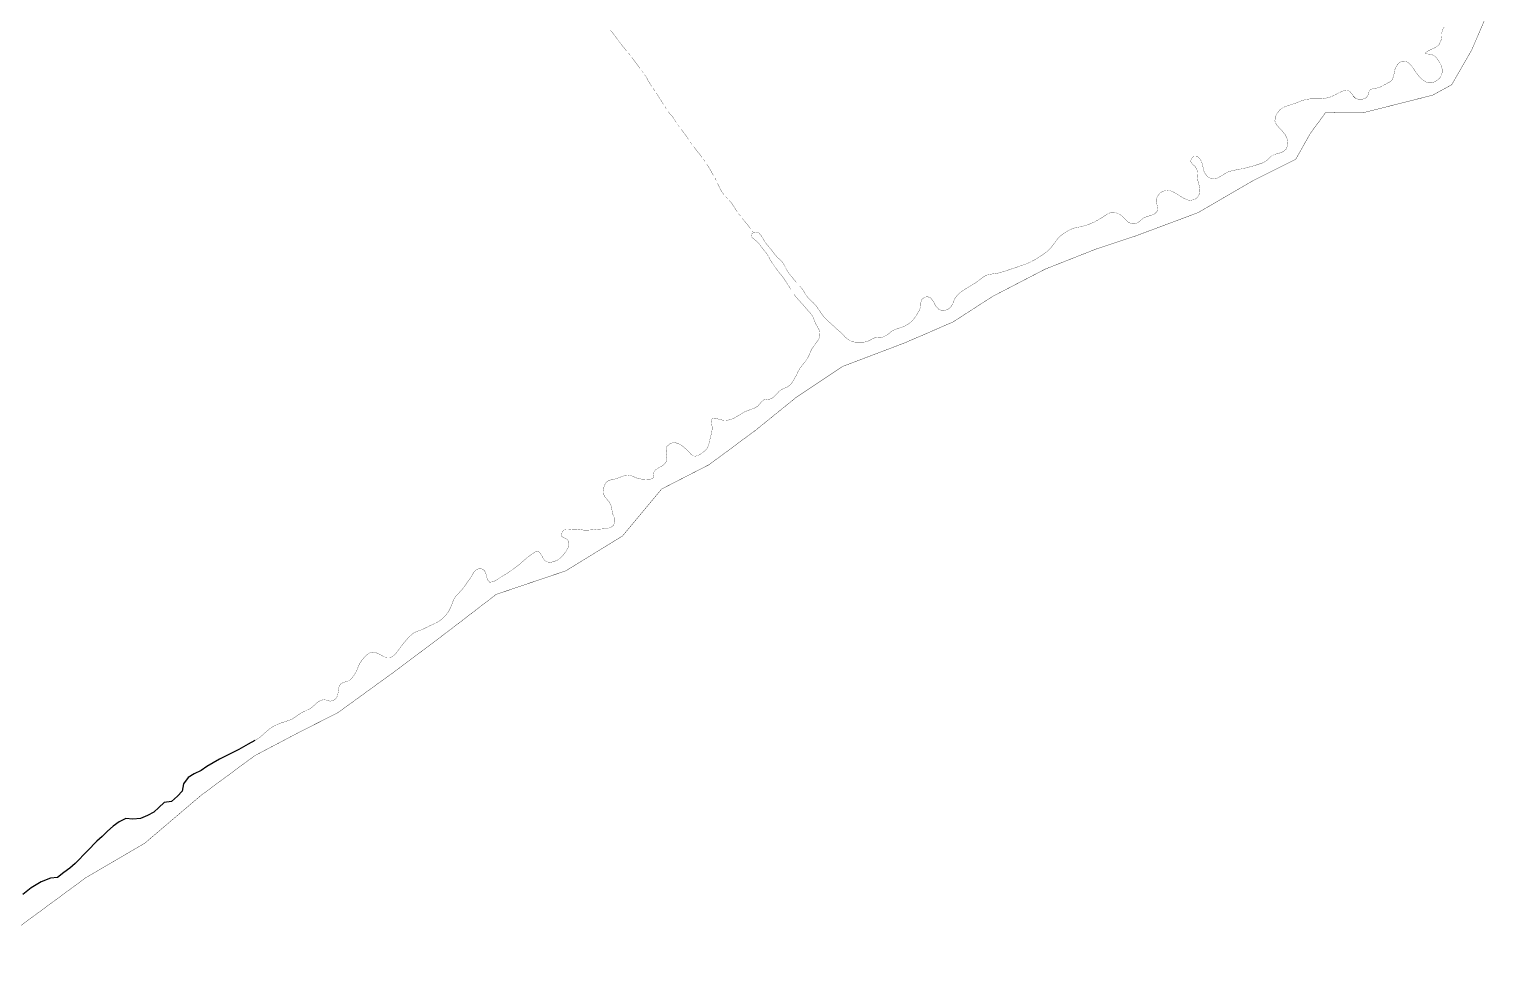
# Model space of a CAD drawing. Extents: x 204548 to 208114, y 4836513 to 4840071.
# Drawn here: x 206789 to 207862, y 4837619 to 4838306 of the extents above; entities that cross this region are included whole.
import ezdxf

# ---------------------------------------------------------------- set-up
doc = ezdxf.new("R2010")
doc.units = 0
doc.header["$LTSCALE"] = 1.5
doc.header["$MEASUREMENT"] = 0
for name, color, linetype in [('HD-CURSO-INTER', 170, 'CONTINUOUS'), ('HD-CURSO-PERENE', 170, 'CONTINUOUS'), ('LM-LIM-SETOR-FISCAL', 2, 'CONTINUOUS')]:
    doc.layers.add(name, color=color, linetype=linetype)
doc.linetypes.add('Limite', pattern='A,20,-3,[130,ltypeshp.shx,S=6.35,R=0,X=0,Y=0],-3,20', length=46)

msp = doc.modelspace()

# ---------------------------------------------------------------- linework, layer by layer
at = {"layer": 'HD-CURSO-INTER', "const_width": 0.18, "flags": 128}
for points in [[(207217.3, 4838304.9), (207217.9, 4838304.2)], [(207217.9, 4838304.2), (207218, 4838304.1)], [(207218, 4838304.1), (207219.2, 4838302.6)], [(207219.2, 4838302.6), (207219.6, 4838302.1)], [(207219.6, 4838302.1), (207221, 4838300.3)], [(207221, 4838300.3), (207221.5, 4838299.7)], [(207221.5, 4838299.7), (207222.2, 4838298.7)], [(207222.2, 4838298.7), (207222.4, 4838298.5)], [(207222.4, 4838298.5), (207222.8, 4838297.8)], [(207222.8, 4838297.8), (207223.1, 4838297.4)], [(207223.1, 4838297.4), (207223.7, 4838296.6)], [(207223.7, 4838296.6), (207224, 4838296.2)], [(207224, 4838296.2), (207224.9, 4838295)], [(207224.9, 4838295), (207226.8, 4838292.6)], [(207224.9, 4838295), (207224.9, 4838295)], [(207226.8, 4838292.6), (207228, 4838291.1)], [(207226.8, 4838292.6), (207226.8, 4838292.6)], [(207228, 4838291.1), (207228.1, 4838291)], [(207228.1, 4838291), (207228.7, 4838290.3)], [(207228.7, 4838290.3), (207229.1, 4838289.8)], [(207229.1, 4838289.8), (207229.3, 4838289.6)], [(207230.6, 4838288), (207231.9, 4838286.5)], [(207233.1, 4838284.9), (207233.7, 4838284.1)], [(207233.7, 4838284.1), (207233.7, 4838284.1)], [(207233.7, 4838284.1), (207234.3, 4838283.3)], [(207234.3, 4838283.3), (207234.6, 4838282.9)], [(207234.6, 4838282.9), (207236.1, 4838280.9)], [(207236.1, 4838280.9), (207237.9, 4838278.5)], [(207236.1, 4838280.9), (207236.1, 4838280.9)], [(207237.9, 4838278.5), (207238.5, 4838277.7)], [(207237.9, 4838278.5), (207237.9, 4838278.5)], [(207238.5, 4838277.7), (207238.8, 4838277.3)], [(207238.8, 4838277.3), (207239.1, 4838276.9)], [(207240.3, 4838275.3), (207240.8, 4838274.6)], [(207240.8, 4838274.6), (207241.5, 4838273.7)], [(207242.6, 4838272), (207243.2, 4838271.2)], [(207243.2, 4838271.2), (207243.4, 4838270.9)], [(207243.4, 4838270.9), (207244.2, 4838269.5)], [(207244.2, 4838269.5), (207244.4, 4838269.2)], [(207244.4, 4838269.2), (207244.7, 4838268.6)], [(207244.7, 4838268.6), (207245.1, 4838267.9)], [(207245.1, 4838267.9), (207245.7, 4838266.9)], [(207245.7, 4838266.9), (207245.9, 4838266.6)], [(207245.9, 4838266.6), (207246.7, 4838265.2)], [(207246.7, 4838265.2), (207247, 4838264.7)], [(207247, 4838264.7), (207247.8, 4838263.5)], [(207249, 4838261.9), (207249.5, 4838261)], [(207249.5, 4838261), (207250.1, 4838260.2)], [(207249.5, 4838261), (207249.5, 4838261)], [(207251.2, 4838258.5), (207251.6, 4838258)], [(207251.6, 4838258), (207252.3, 4838256.9)], [(207252.3, 4838256.9), (207252.4, 4838256.7)], [(207252.4, 4838256.7), (207252.8, 4838256)], [(207252.8, 4838256), (207253.2, 4838255.4)], [(207253.2, 4838255.4), (207254.4, 4838253.5)], [(207254.4, 4838253.5), (207254.8, 4838252.9)], [(207254.8, 4838252.9), (207255.5, 4838251.8)], [(207255.5, 4838251.8), (207255.6, 4838251.6)], [(207255.6, 4838251.6), (207256.5, 4838250.1)], [(207257.6, 4838248.4), (207257.8, 4838248)], [(207257.8, 4838248), (207258.1, 4838247.5)], [(207258.1, 4838247.5), (207258.6, 4838246.7)], [(207258.6, 4838246.7), (207258.6, 4838246.7)], [(207259.8, 4838245), (207261.7, 4838242.7)], [(207259.8, 4838245), (207259.8, 4838245)], [(207261.7, 4838242.7), (207262.3, 4838242)], [(207261.7, 4838242.7), (207261.7, 4838242.7)], [(207262.3, 4838242), (207262.7, 4838241.6)], [(207262.7, 4838241.6), (207263.6, 4838240.4)], [(207263.6, 4838240.4), (207264, 4838239.7)], [(207264, 4838239.7), (207264.7, 4838238.7)], [(207264.7, 4838238.7), (207264.9, 4838238.5)], [(207264.9, 4838238.5), (207265.3, 4838237.9)], [(207265.3, 4838237.9), (207265.7, 4838237.2)], [(207265.7, 4838237.2), (207265.8, 4838237.1)], [(207266.9, 4838235.4), (207267.5, 4838234.6)], [(207267.5, 4838234.6), (207267.5, 4838234.6)], [(207267.5, 4838234.6), (207268.1, 4838233.8)], [(207269.3, 4838232.2), (207269.3, 4838232.2)], [(207269.3, 4838232.2), (207269.9, 4838231.4)], [(207269.9, 4838231.4), (207270.3, 4838231)], [(207270.3, 4838231), (207271.1, 4838229.8)], [(207271.1, 4838229.8), (207271.5, 4838229.2)], [(207271.5, 4838229.2), (207272.8, 4838227.4)], [(207272.8, 4838227.4), (207273.3, 4838226.8)], [(207273.3, 4838226.8), (207274, 4838225.7)], [(207274, 4838225.7), (207274.1, 4838225.5)], [(207274.1, 4838225.5), (207275.1, 4838224.1)], [(207276.3, 4838222.4), (207276.3, 4838222.3)], [(207276.3, 4838222.3), (207276.8, 4838221.6)], [(207276.8, 4838221.6), (207277.2, 4838221.1)], [(207277.2, 4838221.1), (207277.4, 4838220.8)], [(207278.6, 4838219.2), (207279.8, 4838217.6)], [(207279.8, 4838217.6), (207280.3, 4838216.9)], [(207280.3, 4838216.9), (207281, 4838216)], [(207281, 4838216), (207281.2, 4838215.8)], [(207281.2, 4838215.8), (207281.7, 4838215.2)], [(207281.7, 4838215.2), (207282.2, 4838214.6)], [(207282.2, 4838214.6), (207282.9, 4838213.7)], [(207282.9, 4838213.7), (207283.2, 4838213.3)], [(207283.2, 4838213.3), (207283.5, 4838212.9)], [(207283.5, 4838212.9), (207284.1, 4838212.1)], [(207284.1, 4838212.1), (207284.8, 4838211.3)], [(207285.9, 4838209.7), (207286.4, 4838209)], [(207286.4, 4838209), (207287.1, 4838208.1)], [(207288.2, 4838206.4), (207288.8, 4838205.6)], [(207288.8, 4838205.6), (207288.9, 4838205.3)], [(207288.9, 4838205.3), (207289.8, 4838203.9)], [(207289.8, 4838203.9), (207290.1, 4838203.4)], [(207290.1, 4838203.4), (207291.3, 4838201.3)], [(207291.3, 4838201.3), (207291.6, 4838200.8)], [(207291.6, 4838200.8), (207292.3, 4838199.5)], [(207292.3, 4838199.5), (207292.4, 4838199.5)], [(207292.4, 4838199.5), (207292.8, 4838198.7)], [(207292.8, 4838198.7), (207293.1, 4838198.2)], [(207293.1, 4838198.2), (207293.3, 4838197.8)], [(207294.3, 4838196.1), (207294.6, 4838195.6)], [(207294.6, 4838195.6), (207295.2, 4838194.3)], [(207296.1, 4838192.5), (207296.5, 4838191.6)], [(207296.5, 4838191.6), (207296.6, 4838191.4)], [(207296.6, 4838191.4), (207296.9, 4838190.7)], [(207296.9, 4838190.7), (207297.2, 4838190.1)], [(207297.2, 4838190.1), (207298.2, 4838188)], [(207298.2, 4838188), (207298.4, 4838187.7)], [(207298.4, 4838187.7), (207298.7, 4838187.1)], [(207298.7, 4838187.1), (207299.1, 4838186.4)], [(207299.1, 4838186.4), (207299.8, 4838185.4)], [(207299.8, 4838185.4), (207300, 4838185.1)], [(207300, 4838185.1), (207300.4, 4838184.6)], [(207300.4, 4838184.6), (207300.8, 4838183.9)], [(207300.8, 4838183.9), (207301, 4838183.8)], [(207302.2, 4838182.2), (207302.9, 4838181.5)], [(207302.9, 4838181.5), (207303, 4838181.4)], [(207303, 4838181.4), (207303.6, 4838180.8)], [(207305, 4838179.3), (207305.1, 4838179.3)], [(207305.1, 4838179.3), (207306.3, 4838177.8)], [(207306.3, 4838177.8), (207306.8, 4838177.2)], [(207306.8, 4838177.2), (207308, 4838175.4)], [(207308, 4838175.4), (207308.5, 4838174.7)], [(207308.5, 4838174.7), (207309.1, 4838173.7)], [(207309.1, 4838173.7), (207309.2, 4838173.4)], [(207309.2, 4838173.4), (207310.1, 4838172)], [(207310.1, 4838172), (207310.3, 4838171.7)], [(207310.3, 4838171.7), (207310.7, 4838171.2)], [(207311.9, 4838169.5), (207312.1, 4838169.3)], [(207312.1, 4838169.3), (207313.1, 4838168)], [(207314.3, 4838166.4), (207315, 4838165.6)], [(207315, 4838165.6), (207315.5, 4838165)], [(207315.5, 4838165), (207316.2, 4838164.1)], [(207316.2, 4838164.1), (207316.8, 4838163.3)], [(207316.8, 4838163.3), (207317.5, 4838162.5)], [(207317.5, 4838162.5), (207317.8, 4838162.2)], [(207317.8, 4838162.2), (207318.8, 4838161)], [(207318.8, 4838161), (207319.3, 4838160.3)], [(207319.3, 4838160.3), (207320.6, 4838158.6)], [(207321.8, 4838157), (207322, 4838156.7)], [(207322, 4838156.7), (207322.3, 4838156.2)], [(207322.3, 4838156.2), (207322.7, 4838155.6)]]:
    msp.add_lwpolyline(points, dxfattribs=at)
at = {"layer": 'HD-CURSO-PERENE', "const_width": 0.18, "flags": 128}
for points in [[(207356.9, 4838116.4), (207358.7, 4838114.2), (207359.5, 4838112.9), (207360.3, 4838111.7), (207361.3, 4838110.1), (207362.1, 4838108.9), (207363.4, 4838107.3), (207365.5, 4838105.2), (207366.7, 4838104.2), (207368.4, 4838102.3), (207369.4, 4838101.1), (207370.2, 4838099.9), (207371.7, 4838097.8), (207372.5, 4838096.5), (207374.3, 4838094.1), (207375.3, 4838093), (207376.3, 4838091.9), (207377.4, 4838090.9), (207379, 4838089.4), (207381.2, 4838087.4), (207382.5, 4838086.2), (207384.5, 4838084.3), (207385.7, 4838083.3), (207386.8, 4838082.4), (207388.2, 4838081.1), (207389.2, 4838080), (207390.2, 4838078.9), (207391.9, 4838077.3), (207393.2, 4838076.5), (207394.6, 4838075.8), (207396, 4838075.3), (207398.2, 4838074.9), (207401.2, 4838074.9), (207403.4, 4838075), (207404.9, 4838075.1), (207407.3, 4838075.8), (207408.6, 4838076.4), (207409.9, 4838077.2), (207412, 4838078.1), (207415, 4838078.4), (207416.5, 4838078.4), (207418.5, 4838078.9), (207419.8, 4838079.5), (207421.1, 4838080.3), (207422.4, 4838081.2), (207423.6, 4838082.2), (207424.8, 4838083.1), (207426.7, 4838084.2), (207429.6, 4838085.2), (207431, 4838085.6), (207433, 4838086.3), (207434.4, 4838086.9), (207435.7, 4838087.6), (207437.8, 4838089), (207438.9, 4838090), (207440, 4838091), (207441.5, 4838092.8), (207443.1, 4838095.3), (207444.4, 4838097.3), (207445.1, 4838098.6), (207445.9, 4838101), (207446.1, 4838102.5), (207446.1, 4838104), (207446.8, 4838106.3), (207447.9, 4838107.4), (207449.3, 4838108.2), (207450.9, 4838108.5), (207453.1, 4838107.8), (207455, 4838105.4), (207455.8, 4838104), (207456.6, 4838102.5), (207457.4, 4838101.2), (207459.4, 4838099.1), (207461.3, 4838098.4), (207462.8, 4838098.3), (207464.4, 4838098.5), (207466.8, 4838099.6), (207467.9, 4838100.6), (207468.8, 4838101.9), (207469.8, 4838103.7), (207470.3, 4838105.1), (207471.2, 4838107.2), (207473, 4838109.6), (207474.1, 4838110.7), (207476.3, 4838112.5), (207477.6, 4838113.3), (207480.1, 4838114.9), (207482.3, 4838116.2), (207483.7, 4838117), (207485.5, 4838118.1), (207488, 4838119.8), (207489.2, 4838120.7), (207490.8, 4838122), (207492, 4838122.9), (207493.3, 4838123.7), (207495.6, 4838124.8), (207498.5, 4838125.2), (207500, 4838125.4), (207502.1, 4838125.7), (207503.6, 4838126), (207505.8, 4838126.6), (207508.7, 4838127.5), (207510.1, 4838128), (207512.1, 4838128.7), (207513.5, 4838129.1), (207516.4, 4838130.1), (207518.1, 4838130.7), (207520.9, 4838131.7), (207522.3, 4838132.2), (207524.1, 4838132.8), (207525.5, 4838133.4), (207527.4, 4838134.3), (207530, 4838135.7), (207531.3, 4838136.5), (207532.6, 4838137.3), (207534.8, 4838138.7), (207536, 4838139.5), (207537.2, 4838140.3), (207539.1, 4838141.8), (207541.3, 4838143.8), (207542.3, 4838145), (207543.2, 4838146.1), (207544.8, 4838148.3), (207545.7, 4838149.6), (207547.1, 4838151.4), (207549.2, 4838153.5), (207550.4, 4838154.4), (207551.6, 4838155.3), (207552.9, 4838156.1), (207555, 4838157.3), (207556.3, 4838158), (207558.8, 4838159), (207561.8, 4838159.7), (207563.2, 4838159.9), (207566, 4838160.6), (207567.5, 4838161), (207568.9, 4838161.5), (207570.3, 4838162), (207572.4, 4838162.9), (207573.8, 4838163.5), (207576, 4838164.7), (207578.6, 4838166.1), (207579.9, 4838167), (207582.3, 4838168.6), (207583.6, 4838169.4), (207585, 4838170.1), (207586.7, 4838170.6), (207589.7, 4838170.4), (207591.1, 4838169.9), (207592.9, 4838169), (207595.3, 4838167.1), (207596.4, 4838166), (207597.8, 4838164.6), (207598.9, 4838163.5), (207600.7, 4838162.5), (207602.2, 4838162.2), (207603.7, 4838162.2), (207605.2, 4838162.6), (207607.4, 4838164), (207608.4, 4838165), (207610.2, 4838166.5), (207612.8, 4838167.6), (207614.3, 4838168), (207617.2, 4838168.9), (207618.6, 4838169.7), (207620.2, 4838171.4), (207620.5, 4838174.2), (207620.2, 4838175.8), (207619.8, 4838178.8), (207619.8, 4838180.4), (207620.4, 4838182.5), (207622.3, 4838184.8), (207623.7, 4838185.7), (207625, 4838186.3), (207626.5, 4838186.6), (207628.1, 4838186.7), (207629.6, 4838186.6), (207631.6, 4838186), (207632.9, 4838185.3), (207634.2, 4838184.5), (207635.5, 4838183.7), (207636.8, 4838182.8), (207639.4, 4838181.3), (207641.7, 4838180.2), (207643.2, 4838179.7), (207644.7, 4838179.5), (207647.6, 4838180), (207648.9, 4838180.8), (207650, 4838181.9), (207651.4, 4838184.3), (207651.7, 4838185.8), (207651.7, 4838187.3), (207651.4, 4838189.7), (207651, 4838191.2), (207650.3, 4838193.9), (207650, 4838196.8), (207649.9, 4838198.3), (207649.8, 4838200.7), (207649.5, 4838202.2), (207648.4, 4838204.3), (207647.2, 4838205.3), (207646, 4838206.4), (207645, 4838208), (207645.2, 4838209.4), (207646.1, 4838210.9), (207647.3, 4838211.9), (207649.3, 4838212), (207650.6, 4838211.3), (207651.8, 4838210.1), (207653, 4838208), (207653.8, 4838205.2), (207654.3, 4838202.5), (207654.7, 4838201), (207655.3, 4838199.6), (207657, 4838197.3), (207658.3, 4838196.4), (207659.6, 4838195.7), (207662.1, 4838195.4), (207663.6, 4838195.6), (207665.1, 4838196.1), (207667.7, 4838197.6), (207669, 4838198.4), (207671.5, 4838200), (207673.8, 4838200.9), (207676.7, 4838201.6), (207678.2, 4838201.9), (207679.9, 4838202.2), (207681.3, 4838202.5), (207684.2, 4838203.1), (207686.4, 4838203.6), (207687.9, 4838204), (207689.3, 4838204.4), (207691.3, 4838204.9), (207694.1, 4838205.8), (207695.6, 4838206.3), (207697.4, 4838206.9), (207698.8, 4838207.5), (207700.7, 4838208.6), (207701.8, 4838209.6), (207702.8, 4838210.7), (207704.3, 4838212.1), (207706.9, 4838213.4), (207708.4, 4838213.8), (207709.9, 4838214.2), (207711.8, 4838214.8), (207713.2, 4838215.5), (207715.3, 4838217.3), (207716.4, 4838220.1), (207716.6, 4838221.7), (207716.3, 4838223.9), (207715.9, 4838225.3), (207715.2, 4838226.7), (207714.5, 4838228), (207713.3, 4838229.5), (207711.4, 4838231.8), (207710.3, 4838232.9), (207708.9, 4838234.4), (207708, 4838235.7), (207707, 4838237.9), (207707.3, 4838240.8), (207707.9, 4838242.2), (207708.7, 4838243.6), (207709.6, 4838244.9), (207710.5, 4838246), (207712.1, 4838247.3), (207714.8, 4838248.7), (207716.2, 4838249.2), (207717.7, 4838249.6), (207719.9, 4838250.3), (207722.7, 4838251.3), (207725.1, 4838252.3), (207726.5, 4838252.8), (207727.9, 4838253.3), (207730.1, 4838253.9), (207731.6, 4838254.1), (207733.1, 4838254.3), (207735.3, 4838254.3), (207738.3, 4838254.3), (207740.5, 4838254.3), (207742, 4838254.4), (207743.5, 4838254.6), (207746.3, 4838255.2), (207747.7, 4838255.6), (207749.1, 4838256.2), (207751.1, 4838257.1), (207753.6, 4838258.5), (207756.4, 4838259.8), (207758.6, 4838260.5), (207760.2, 4838260.6), (207762.1, 4838260), (207763.9, 4838257.7), (207764.7, 4838256.4), (207766.3, 4838254.8), (207767.7, 4838254.2), (207769.2, 4838254), (207771.8, 4838254.1), (207773.3, 4838254.6), (207774.6, 4838255.4), (207775.9, 4838257.7), (207776.3, 4838259.3), (207777.1, 4838261), (207779.6, 4838262), (207781.3, 4838262.2), (207782.9, 4838262.4), (207784.4, 4838262.9), (207787.1, 4838264.3), (207789.6, 4838265.7), (207791, 4838266.4), (207792.2, 4838267.2), (207793.4, 4838268.3), (207794.5, 4838271), (207794.8, 4838272.5), (207795.1, 4838274.1), (207795.4, 4838275.7), (207795.9, 4838277.2), (207797.4, 4838279.8), (207798.6, 4838280.9), (207800, 4838281.7), (207801.4, 4838282.1), (207803.8, 4838281.9), (207805.1, 4838281.1), (207806.3, 4838280.1), (207807.4, 4838278.9), (207808.7, 4838277.3), (207810.3, 4838274.8), (207811.8, 4838272.7), (207813.7, 4838270.4), (207815.5, 4838268.6), (207816.7, 4838267.7), (207818, 4838266.9), (207819.5, 4838266.4), (207822.5, 4838266.3), (207824, 4838266.6), (207825.4, 4838267.2), (207827, 4838268.2), (207828.1, 4838269.2), (207829, 4838270.4), (207829.7, 4838271.8), (207830.2, 4838273.4), (207830.3, 4838274.9), (207830.2, 4838276.5), (207829.4, 4838279.2), (207828.7, 4838280.6), (207827.9, 4838281.9), (207826.6, 4838284), (207824.5, 4838286.1), (207823.1, 4838286.7), (207821.3, 4838287.2), (207819.4, 4838287.4), (207817.7, 4838287.9), (207819.3, 4838289.3), (207821, 4838290.2), (207822.7, 4838291), (207824.3, 4838291.7), (207825.7, 4838292.4), (207827.8, 4838294), (207829.2, 4838296.6), (207829.6, 4838298.1), (207829.9, 4838300.6), (207829.9, 4838302.1), (207830.4, 4838304.9), (207831.9, 4838307.4)], [(207350.3, 4838113.9), (207349.5, 4838115.2), (207348.7, 4838116.5), (207347.9, 4838117.7), (207347.1, 4838119), (207345.4, 4838121.5), (207344.2, 4838123.1), (207343.3, 4838124.3), (207342.3, 4838125.5), (207340.8, 4838127.4), (207339, 4838129.8), (207337.8, 4838131.6), (207336.9, 4838132.8), (207335.6, 4838134.9), (207334.1, 4838137.6), (207333.4, 4838138.9), (207331.9, 4838141), (207331, 4838142.1), (207329.2, 4838144.3), (207327.6, 4838146.6), (207325.5, 4838149), (207323.9, 4838150.3), (207322.4, 4838151.6), (207321.2, 4838152.8), (207320.9, 4838154.6), (207322.7, 4838155.6), (207324.3, 4838156), (207326.9, 4838155.4), (207328.8, 4838153), (207329.6, 4838151.5), (207330.7, 4838149.8), (207331.5, 4838148.5), (207333.2, 4838146.3), (207335.1, 4838144), (207336.1, 4838142.8), (207337.7, 4838140.7), (207338.6, 4838139.5), (207340.4, 4838137.4), (207341.6, 4838136.4), (207342.7, 4838135.4), (207344.1, 4838134), (207345.7, 4838131.4), (207346.3, 4838130.1), (207347, 4838128.7), (207348, 4838127), (207348.9, 4838125.7), (207349.8, 4838124.5), (207351.4, 4838122.6), (207352.3, 4838121.4), (207354.3, 4838119.2)], [(206955.2, 4837781.5), (206956.6, 4837782.1), (206958.8, 4837783.6), (206961.1, 4837785.5), (206962.2, 4837786.5), (206963.3, 4837787.5), (206964.4, 4837788.5), (206966.6, 4837790.3), (206967.9, 4837791.1), (206969.2, 4837791.9), (206970.5, 4837792.6), (206971.9, 4837793.2), (206974.6, 4837794.3), (206977.4, 4837795.2), (206980, 4837796.1), (206981.4, 4837796.6), (206982.8, 4837797.2), (206985.1, 4837798.7), (206986.4, 4837799.6), (206987.6, 4837800.5), (206990, 4837802), (206992.7, 4837803.3), (206995.4, 4837804.6), (206996.7, 4837805.4), (206998.4, 4837806.7), (206999.6, 4837807.8), (207000.8, 4837808.9), (207002.1, 4837809.9), (207003.3, 4837810.7), (207005.9, 4837811.5), (207007.7, 4837811.2), (207009.2, 4837810.7), (207010.7, 4837810.4), (207012.7, 4837810.7), (207014.1, 4837811.5), (207015.2, 4837812.6), (207016.3, 4837814.5), (207016.8, 4837817.5), (207017.2, 4837820.3), (207017.7, 4837821.8), (207018.9, 4837823.4), (207021.7, 4837824.5), (207023.2, 4837824.8), (207025.2, 4837825.8), (207026.3, 4837826.8), (207027.3, 4837828), (207028.5, 4837829.7), (207029.3, 4837831), (207030.4, 4837833), (207030.9, 4837834.4), (207031.5, 4837835.8), (207032.6, 4837838.2), (207034.3, 4837840.7), (207035.2, 4837841.8), (207036.7, 4837843.5), (207037.8, 4837844.6), (207040, 4837846), (207043, 4837846.4), (207044.5, 4837846.1), (207046.4, 4837845.4), (207049, 4837843.9), (207051.4, 4837842.8), (207053, 4837842.4), (207055.3, 4837842.5), (207057.8, 4837844), (207058.9, 4837845.1), (207060.6, 4837847.3), (207062.3, 4837849.7), (207063.7, 4837851.6), (207064.7, 4837852.7), (207065.6, 4837853.9), (207067, 4837855.6), (207069, 4837857.8), (207070.6, 4837859.2), (207071.8, 4837860.2), (207073, 4837861), (207074.9, 4837861.8), (207076.3, 4837862.3), (207077.7, 4837862.8), (207080.4, 4837864), (207081.7, 4837864.7), (207083, 4837865.4), (207085, 4837866.3), (207086.3, 4837866.9), (207087.7, 4837867.5), (207090.2, 4837868.8), (207091.5, 4837869.6), (207092.7, 4837870.5), (207094.6, 4837872.2), (207095.6, 4837873.3), (207096.6, 4837874.5), (207098, 4837876.4), (207098.7, 4837877.7), (207099.4, 4837879.1), (207100.4, 4837881.5), (207100.9, 4837882.9), (207101.9, 4837885.5), (207103.6, 4837887.9), (207104.6, 4837889), (207106.6, 4837891.1), (207107.6, 4837892.2), (207109.1, 4837893.9), (207110.8, 4837896.4), (207111.7, 4837897.7), (207112.9, 4837899.3), (207114.6, 4837901.8), (207115.8, 4837903.8), (207116.5, 4837905.2), (207118.4, 4837907.2), (207119.9, 4837907.8), (207121.5, 4837908), (207123, 4837907.7), (207124.7, 4837906.4), (207125.8, 4837903.5), (207126.4, 4837901.2), (207127, 4837899.6), (207128.4, 4837898), (207131.2, 4837898.5), (207132.7, 4837899.3), (207134.6, 4837900.4), (207137, 4837902), (207138.9, 4837903.2), (207140.2, 4837904), (207141.5, 4837904.8), (207143.7, 4837906.3), (207144.9, 4837907.1), (207146.7, 4837908.4), (207149.1, 4837910.2), (207150.3, 4837911.2), (207152.2, 4837912.9), (207153.3, 4837913.9), (207155.3, 4837915.6), (207157.6, 4837917.4), (207158.9, 4837918.3), (207160.7, 4837919.6), (207162.1, 4837920.5), (207164.1, 4837920.9), (207166, 4837919), (207166.8, 4837917.5), (207168, 4837915.3), (207169, 4837914.1), (207170.6, 4837913), (207173.5, 4837912.7), (207175, 4837913.1), (207177.1, 4837913.8), (207178.4, 4837914.4), (207180.1, 4837915.5), (207182.2, 4837917.6), (207183.1, 4837918.8), (207184.7, 4837920.9), (207186.2, 4837923.5), (207186.8, 4837926), (207186.7, 4837927.6), (207186.1, 4837929), (207184.3, 4837930.3), (207182.8, 4837930.9), (207181.3, 4837932), (207181.7, 4837935), (207182.8, 4837936.3), (207184.7, 4837937.3), (207186.2, 4837937.3), (207187.7, 4837937.1), (207190.1, 4837936.9), (207193.1, 4837937), (207195.1, 4837936.8), (207196.6, 4837936.6), (207198.1, 4837936.4), (207200.1, 4837936.4), (207203.1, 4837936.6), (207205.5, 4837936.8), (207207, 4837937), (207209.6, 4837937.2), (207212.5, 4837937.4), (207214, 4837937.6), (207216.5, 4837938.1), (207217.9, 4837938.6), (207219.5, 4837939.8), (207220.6, 4837942.6), (207220.6, 4837944.2), (207220, 4837946.2), (207219.3, 4837947.6), (207218.7, 4837949.5), (207218.3, 4837952.4), (207217.7, 4837954.9), (207216.2, 4837957.5), (207214.4, 4837959.6), (207213.4, 4837960.8), (207212.2, 4837963.1), (207212, 4837966.1), (207212.3, 4837967.6), (207213.2, 4837969.9), (207214, 4837971.3), (207215.7, 4837972.9), (207218.5, 4837973.7), (207220.1, 4837973.9), (207222.1, 4837974.5), (207224.9, 4837975.6), (207226.3, 4837976.1), (207227.8, 4837976.6), (207229.4, 4837976.8), (207230.9, 4837976.9), (207232.4, 4837976.6), (207233.8, 4837976.1), (207235.2, 4837975.5), (207237.1, 4837974.7), (207239.8, 4837974.1), (207241.4, 4837974), (207243, 4837973.9), (207244.8, 4837973.8), (207246.5, 4837973.8), (207248.7, 4837974.7), (207249.2, 4837977.5), (207249.4, 4837979.1), (207250.1, 4837980.5), (207252.6, 4837982.2), (207255.3, 4837983.7), (207256.6, 4837984.6), (207258.4, 4837986.7), (207258.9, 4837989.5), (207258.8, 4837991), (207258.6, 4837992.7), (207258.4, 4837994.5), (207258.3, 4837996), (207258.9, 4837998), (207261.1, 4838000), (207262.6, 4838000.6), (207264.1, 4838000.9), (207265.8, 4838000.7), (207267.3, 4838000.2), (207268.6, 4837999.6), (207269.9, 4837998.7), (207271.9, 4837997.2), (207274.1, 4837995.2), (207275.2, 4837994.1), (207276.4, 4837992.7), (207277.6, 4837991.7), (207279.3, 4837990.8), (207282, 4837991.4), (207283.4, 4837992.3), (207284.7, 4837993.2), (207286, 4837994.1), (207287.2, 4837995.1), (207288.8, 4837996.9), (207289.8, 4837999.7), (207290.2, 4838001.2), (207290.8, 4838003.8), (207291.2, 4838005.3), (207291.8, 4838007.8), (207292.3, 4838010.6), (207292.3, 4838012.2), (207292, 4838014.8), (207291.8, 4838016.5), (207292.2, 4838018.4), (207294.7, 4838018.8), (207296.5, 4838018.4), (207299.3, 4838017.7), (207300.8, 4838017.4), (207303.2, 4838017.3), (207306.1, 4838018), (207307.5, 4838018.5), (207308.9, 4838019.2), (207310.8, 4838020.3), (207312, 4838021.1), (207314.6, 4838022.7), (207316.4, 4838023.7), (207319.2, 4838024.8), (207320.6, 4838025.3), (207322.8, 4838026.1), (207324.2, 4838026.7), (207326, 4838027.9), (207327.1, 4838029.1), (207328, 4838030.3), (207329, 4838031.4), (207330.4, 4838032.4), (207333.3, 4838032.9), (207334.8, 4838033), (207336.9, 4838033.9), (207338, 4838034.8), (207339.1, 4838036), (207340.5, 4838037.5), (207341.5, 4838038.6), (207343.5, 4838040.1), (207346.2, 4838041.3), (207347.6, 4838041.9), (207349.4, 4838043.1), (207350.5, 4838044.2), (207351.4, 4838045.4), (207352.7, 4838047.6), (207354.2, 4838050.2), (207355.2, 4838052.5), (207355.9, 4838053.8), (207357.1, 4838055.9), (207358.9, 4838058.2), (207359.9, 4838059.4), (207361.5, 4838061.5), (207362.3, 4838062.7), (207363.1, 4838064.1), (207364.1, 4838066.2), (207364.6, 4838067.6), (207365.9, 4838070.2), (207367.6, 4838072.6), (207368.5, 4838073.8), (207370.2, 4838076.1), (207371, 4838077.5), (207371.7, 4838079.6), (207371.5, 4838082.6), (207371.1, 4838084.1), (207370, 4838086.1), (207368.5, 4838088.7), (207367.7, 4838090.7), (207367.2, 4838092.1), (207366.3, 4838094.1), (207364.6, 4838096.5), (207363.5, 4838097.6), (207361.9, 4838099.4), (207361, 4838100.5), (207359.2, 4838102.6), (207357.2, 4838104.8), (207356.2, 4838105.9), (207354.5, 4838107.8), (207353.6, 4838109), (207352.7, 4838110.2)]]:
    msp.add_lwpolyline(points, dxfattribs=at)
at = {"layer": 'HD-CURSO-PERENE', "flags": 128}
msp.add_lwpolyline([(206955.2, 4837781.5), (206950.4, 4837778.6), (206943.5, 4837774.7), (206929.3, 4837767.6), (206919.8, 4837762.2), (206915.7, 4837759.2), (206910.5, 4837756.7), (206906.1, 4837754), (206902.6, 4837749.5), (206901.7, 4837744.1), (206898.3, 4837740.3), (206893.8, 4837736.5), (206888.5, 4837735.6), (206884.6, 4837732), (206880.8, 4837728.5), (206876.2, 4837726), (206871, 4837723.9), (206865.5, 4837723.4), (206860.1, 4837723.8), (206855.4, 4837721.5), (206851, 4837718.2), (206846.6, 4837714.5), (206842.8, 4837710.7), (206838.9, 4837707.1), (206832, 4837700), (206823, 4837690.8), (206819, 4837687.3), (206814.5, 4837684), (206809.8, 4837680.4), (206804.7, 4837679.8), (206797.9, 4837677.3), (206790.5, 4837672.8), (206784.2, 4837667.9)], dxfattribs=at)
at = {"layer": 'LM-LIM-SETOR-FISCAL', "color": 7, "linetype": 'Limite', "ltscale": 0.1, "const_width": 0.25}
msp.add_lwpolyline([(207862.4, 4838314.5), (207852.1, 4838290.4), (207837.3, 4838264.7), (207823.2, 4838257), (207771.4, 4838243.9), (207744.4, 4838244.2), (207733.1, 4838228.8), (207722.4, 4838209.8), (207691.4, 4838194.3), (207650.3, 4838170.4), (207604.2, 4838153.2), (207575.2, 4838143.6), (207537.7, 4838128.8), (207499, 4838108.7), (207469.7, 4838089.8), (207434.6, 4838074.6), (207388.5, 4838057.1), (207353.9, 4838034), (207324.5, 4838010.2), (207290.1, 4837984.7), (207255, 4837966.7), (207226.2, 4837932.1), (207184.4, 4837906.4), (207133.2, 4837889.1), (207099.5, 4837863.2), (207061.3, 4837834.4), (207016.5, 4837801.9), (206987.3, 4837787.1), (206955.2, 4837770.2), (206915.7, 4837741), (206874.2, 4837705.7), (206830.8, 4837680.3), (206789.1, 4837649.6), (206748.7, 4837619.1)], dxfattribs=at)

doc.saveas('drawing.dxf')
